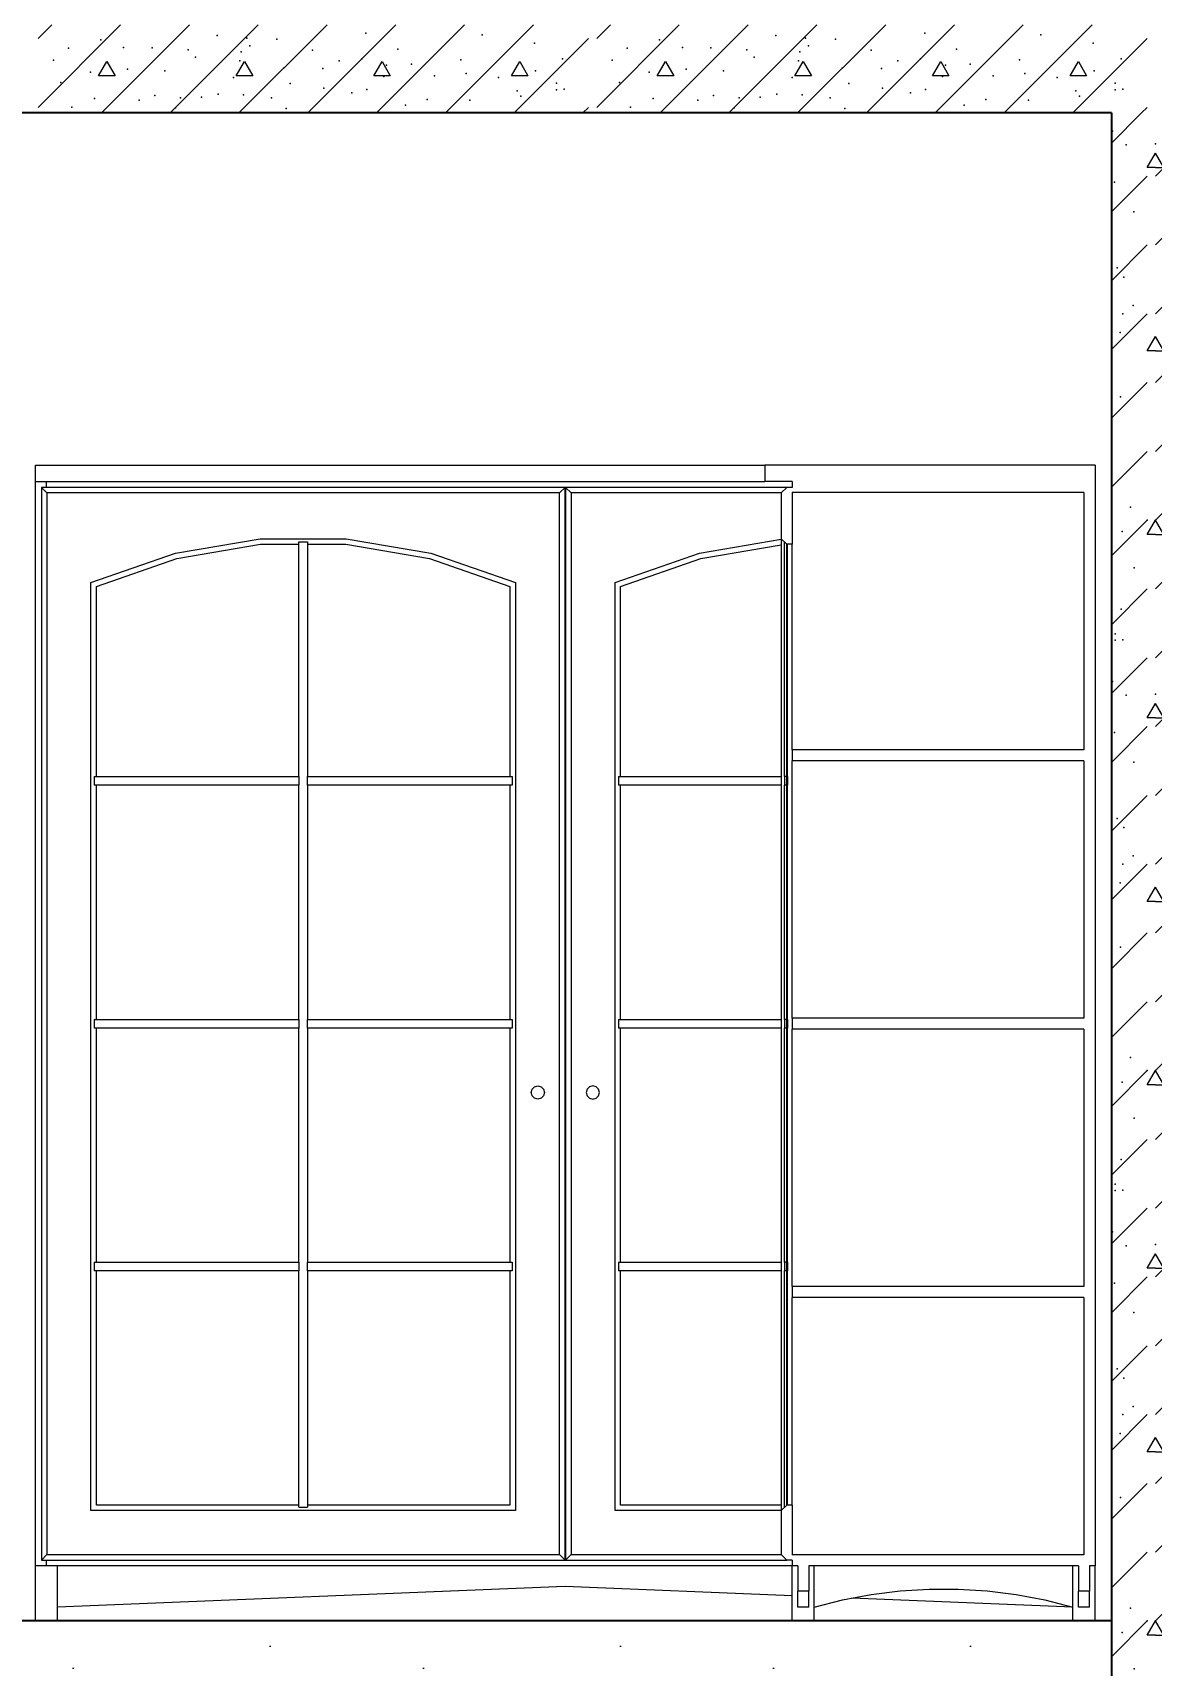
# Model space of a CAD drawing. Header units: millimetres. Extents: x 18162 to 7085488, y 72188 to 247925.
# Drawn here: x 4265553 to 4267586, y 104670 to 107638 of the extents above; entities that cross this region are included whole.
import ezdxf

# ---------------------------------------------------------------- set-up
doc = ezdxf.new("R2010")
doc.units = ezdxf.units.MM
doc.header["$MEASUREMENT"] = 0
doc.linetypes.add('Wipeout_Contour', pattern=[1000, 0, -1000])
doc.layers.add('Interior - Furniture', color=7, linetype='Continuous')
doc.layers.add('Structural - Bearing', color=7, linetype='Continuous')
doc.styles.add('GENERATED_STYLE_3', font='', dxfattribs={"width": 0.8})
doc.styles.get('GENERATED_STYLE_3').set_extended_font_data('ISOCPEUR MON')
doc.dimstyles.new('GENERATED_STYLE__12', dxfattribs={"dimtxt": 330.000007, "dimasz": 171, "dimexe": 0.18, "dimexo": 150, "dimgap": 0, "dimtad": 1, "dimdec": 0, "dimzin": 0, "dimdsep": 46, "dimtxsty": 'GENERATED_STYLE_3', "dimblk": 'ARROWHEAD_2', "dimblk1": 'ARROWHEAD_2', "dimblk2": 'ARROWHEAD_2', "dimcen": 0.09, "dimclrd": 13, "dimclre": 13, "dimclrt": 13, "dimadec": 0, "dimazin": 0, "dimtfac": 1, "dimtdec": 4, "dimtmove": 0, "dimatfit": 3, "dimfxl": 1, "dimtolj": 1, "dimtzin": 0, "dimarcsym": 0})

# ---------------------------------------------------------------- blocks, each defined once
blk = doc.blocks.new('*X1361', base_point=(4294986.6, 104752.7))
at = {"layer": 'Structural - Bearing', "color": 7, "linetype": 'Continuous', "lineweight": 9}
for p, q in [((4265563.1, 107627.7), (4265588, 107652.7)), ((4265563.1, 107502.7), (4265713, 107652.7)), ((4265678, 107492.7), (4265838, 107652.7)), ((4265803, 107492.7), (4265963, 107652.7)), ((4265928, 107492.7), (4266088, 107652.7)), ((4266053, 107492.7), (4266213, 107652.7)), ((4266178, 107492.7), (4266338, 107652.7)), ((4266303, 107492.7), (4266463, 107652.7)), ((4266428, 107492.7), (4266563.1, 107627.7)), ((4266578.2, 107627.7), (4266603.1, 107652.7)), ((4266578.2, 107502.7), (4266728.1, 107652.7)), ((4266693.1, 107492.7), (4266853.1, 107652.7)), ((4266818.1, 107492.7), (4266978.1, 107652.7)), ((4266943.1, 107492.7), (4267103.1, 107652.7)), ((4267068.1, 107492.7), (4267228.1, 107652.7)), ((4267193.1, 107492.7), (4267353.1, 107652.7)), ((4267318.1, 107492.7), (4267478.1, 107652.7)), ((4267443.1, 107492.7), (4267578.2, 107627.7)), ((4265672.9, 107560.1), (4265688.1, 107586.1)), ((4265688.1, 107586.1), (4265703, 107560.1)), ((4265922.9, 107560.1), (4265938.1, 107586.1)), ((4265938.1, 107586.1), (4265953, 107560.1)), ((4266172.9, 107560.1), (4266188.1, 107586.1)), ((4266188.1, 107586.1), (4266203, 107560.1)), ((4266422.9, 107560.1), (4266438.1, 107586.1)), ((4266438.1, 107586.1), (4266453, 107560.1)), ((4266688.1, 107560.1), (4266703.2, 107586.1)), ((4266703.2, 107586.1), (4266718.1, 107560.1)), ((4266938.1, 107560.1), (4266953.2, 107586.1)), ((4266953.2, 107586.1), (4266968.1, 107560.1)), ((4267188.1, 107560.1), (4267203.2, 107586.1)), ((4267203.2, 107586.1), (4267218.1, 107560.1)), ((4267438.1, 107560.1), (4267453.2, 107586.1)), ((4267453.2, 107586.1), (4267468.1, 107560.1)), ((4265703, 107560.1), (4265672.9, 107560.1)), ((4265953, 107560.1), (4265922.9, 107560.1)), ((4266203, 107560.1), (4266172.9, 107560.1)), ((4266453, 107560.1), (4266422.9, 107560.1)), ((4266718.1, 107560.1), (4266688.1, 107560.1)), ((4266968.1, 107560.1), (4266938.1, 107560.1)), ((4267218.1, 107560.1), (4267188.1, 107560.1)), ((4267468.1, 107560.1), (4267438.1, 107560.1)), ((4266553, 107492.7), (4266563.1, 107502.7)), ((4267568.1, 107492.7), (4267578.2, 107502.7))]:
    blk.add_line(p, q, dxfattribs=at)
for p in [(4265676.9, 107625.4), (4265888.6, 107633.5), (4265942.5, 107628.3), (4265996.6, 107626.7), (4266158.8, 107637.6), (4266369.8, 107634.4), (4266692.1, 107625.4), (4266903.7, 107633.5), (4266957.6, 107628.3), (4267011.7, 107626.7), (4267174, 107637.6), (4267384.9, 107634.4), (4265618.1, 107609.9), (4265718.4, 107611.3), (4265770.2, 107610.9), (4265835.8, 107607), (4265931.7, 107603.6), (4265947.6, 107614.7), (4266061.5, 107606.6), (4266216.7, 107608.3), (4266464.8, 107619), (4266633.3, 107609.9), (4266733.6, 107611.3), (4266785.3, 107610.9), (4266851, 107607), (4266946.8, 107603.6), (4266962.7, 107614.7), (4267076.6, 107606.6), (4267231.9, 107608.3), (4267479.9, 107619), (4265591.1, 107588.4), (4265658.1, 107566.5), (4265725.7, 107572.3), (4265793.3, 107569.1), (4265848.8, 107593.6), (4265929.8, 107587.1), (4266008.9, 107573.6), (4266080.4, 107573), (4266110.1, 107587.1), (4266151.3, 107591), (4266196.3, 107579.4), (4266241.5, 107581.3), (4266331.4, 107589), (4266466.8, 107569.1), (4266515.7, 107591), (4266606.2, 107588.4), (4266673.2, 107566.5), (4266740.8, 107572.3), (4266808.4, 107569.1), (4266863.9, 107593.6), (4266944.9, 107587.1), (4267024.1, 107573.6), (4267095.6, 107573), (4267125.2, 107587.1), (4267166.4, 107591), (4267211.5, 107579.4), (4267256.6, 107581.3), (4267346.5, 107589), (4267481.9, 107569.1), (4267530.8, 107591), (4265604.1, 107547.9), (4265917.8, 107557.2), (4266021.2, 107545.9), (4266082.2, 107537.8), (4266160.5, 107535), (4266191.2, 107558.8), (4266283.1, 107560.1), (4266341.1, 107564.4), (4266399.4, 107557), (4266505, 107546.4), (4266518.9, 107535.6), (4266619.2, 107547.9), (4266932.9, 107557.2), (4267036.3, 107545.9), (4267097.3, 107537.8), (4267175.6, 107535), (4267206.3, 107558.8), (4267298.2, 107560.1), (4267356.2, 107564.4), (4267414.5, 107557), (4267520.1, 107546.4), (4267534, 107535.6), (4265665.6, 107518.6), (4265746.5, 107515.9), (4265775.2, 107524), (4265822, 107520.1), (4265859.8, 107521.1), (4265889.9, 107526.6), (4265936.2, 107525.3), (4265987.3, 107519.8), (4266132.9, 107529), (4266230.7, 107506.9), (4266270.1, 107517), (4266347.4, 107515.5), (4266433.3, 107532.4), (4266440.1, 107523.2), (4266505.1, 107534.6), (4266680.7, 107518.6), (4266761.6, 107515.9), (4266790.4, 107524), (4266837.1, 107520.1), (4266874.9, 107521.1), (4266905, 107526.6), (4266951.3, 107525.3), (4267002.4, 107519.8), (4267148, 107529), (4267245.8, 107506.9), (4267285.2, 107517), (4267362.5, 107515.5), (4267448.4, 107532.4), (4267455.2, 107523.2), (4267520.3, 107534.6), (4265624.2, 107503.1), (4265812.7, 107501.6), (4266013.9, 107500.3), (4266639.3, 107503.1), (4266827.8, 107501.6), (4267029, 107500.3)]:
    blk.add_point(p, dxfattribs=at)
blk = doc.blocks.new('*X1507', base_point=(4294986.6, 104752.7))
at = {"layer": 'Structural - Bearing', "color": 7, "linetype": 'Continuous', "lineweight": 9}
for p, q in [((4267513.1, 107437.7), (4267568.1, 107492.7)), ((4267593.3, 107377.7), (4267708.3, 107492.7)), ((4267578.2, 107393.4), (4267593.3, 107419.4)), ((4267608.4, 107393.4), (4267593.3, 107419.4)), ((4267593.3, 107393.4), (4267578.2, 107393.4)), ((4267593.3, 107393.4), (4267608.4, 107393.4)), ((4267513.1, 107312.7), (4267578.2, 107377.7)), ((4267593.3, 107252.7), (4267713.1, 107372.5)), ((4267513.1, 107187.7), (4267578.2, 107252.7)), ((4267593.3, 107127.7), (4267713.1, 107247.5)), ((4267703.2, 107226.8), (4267713.1, 107243.8)), ((4267713.1, 107226.7), (4267703.2, 107226.8)), ((4267513.1, 107062.7), (4267578.2, 107127.7)), ((4267593.3, 107002.7), (4267713.1, 107122.5)), ((4267578.2, 107060.1), (4267593.3, 107086.1)), ((4267593.3, 107060.1), (4267578.2, 107060.1)), ((4267608.4, 107060.1), (4267593.3, 107086.1)), ((4267593.3, 107060.1), (4267608.4, 107060.1)), ((4267513.1, 106937.7), (4267578.2, 107002.7)), ((4267593.3, 106877.7), (4267713.1, 106997.5)), ((4267703.2, 106893.4), (4267713.1, 106910.5)), ((4267713.1, 106893.4), (4267703.2, 106893.4)), ((4267513.1, 106812.7), (4267578.2, 106877.7)), ((4267593.3, 106752.7), (4267713.1, 106872.5)), ((4267513.1, 106687.6), (4267578.2, 106752.7)), ((4267578.2, 106726.7), (4267593.3, 106752.7)), ((4267608.4, 106726.7), (4267593.3, 106752.7)), ((4267593.3, 106627.7), (4267713.1, 106747.5)), ((4267593.3, 106726.7), (4267578.2, 106726.7)), ((4267593.3, 106726.7), (4267608.4, 106726.7)), ((4267513.1, 106562.6), (4267578.2, 106627.7)), ((4267593.3, 106502.7), (4267713.1, 106622.5)), ((4267703.2, 106560.1), (4267713.1, 106577.1)), ((4267713.1, 106560.1), (4267703.2, 106560.1)), ((4267513.1, 106437.6), (4267578.2, 106502.7)), ((4267593.3, 106377.7), (4267713.1, 106497.5)), ((4267578.2, 106393.4), (4267593.3, 106419.4)), ((4267608.4, 106393.4), (4267593.3, 106419.4)), ((4267513.1, 106312.6), (4267578.2, 106377.7)), ((4267593.3, 106393.4), (4267578.2, 106393.4)), ((4267593.3, 106393.4), (4267608.4, 106393.4)), ((4267593.3, 106252.7), (4267713.1, 106372.5)), ((4267513.1, 106187.6), (4267578.2, 106252.7)), ((4267593.3, 106127.7), (4267713.1, 106247.5)), ((4267703.2, 106226.7), (4267713.1, 106243.8)), ((4267713.1, 106226.7), (4267703.2, 106226.7)), ((4267513.1, 106062.6), (4267578.2, 106127.7)), ((4267593.3, 106002.7), (4267713.1, 106122.5)), ((4267578.2, 106060.1), (4267593.3, 106086.1)), ((4267608.4, 106060.1), (4267593.3, 106086.1)), ((4267593.3, 106060.1), (4267578.2, 106060.1)), ((4267593.3, 106060.1), (4267608.4, 106060.1)), ((4267513.1, 105937.6), (4267578.2, 106002.7)), ((4267593.3, 105877.7), (4267713.1, 105997.5)), ((4267703.2, 105893.4), (4267713.1, 105910.4)), ((4267513.1, 105812.6), (4267578.2, 105877.7)), ((4267713.1, 105893.4), (4267703.2, 105893.4)), ((4267593.3, 105752.7), (4267713.1, 105872.5)), ((4267513.1, 105687.6), (4267578.2, 105752.7)), ((4267578.2, 105726.7), (4267593.3, 105752.7)), ((4267593.3, 105726.7), (4267578.2, 105726.7)), ((4267608.4, 105726.7), (4267593.3, 105752.7)), ((4267593.3, 105627.7), (4267713.1, 105747.5)), ((4267593.3, 105726.7), (4267608.4, 105726.7)), ((4267513.1, 105562.6), (4267578.2, 105627.7)), ((4267593.3, 105502.7), (4267713.1, 105622.5)), ((4267703.2, 105560.1), (4267713.1, 105577.1)), ((4267713.1, 105560), (4267703.2, 105560.1)), ((4267513.1, 105437.6), (4267578.2, 105502.7)), ((4267593.3, 105377.7), (4267713.1, 105497.5)), ((4267578.2, 105393.4), (4267593.3, 105419.4)), ((4267608.4, 105393.4), (4267593.3, 105419.4)), ((4267513.1, 105312.6), (4267578.2, 105377.7)), ((4267593.3, 105393.4), (4267578.2, 105393.4)), ((4267593.3, 105393.4), (4267608.4, 105393.4)), ((4267593.3, 105252.7), (4267713.1, 105372.5)), ((4267513.1, 105187.6), (4267578.2, 105252.7)), ((4267593.3, 105127.7), (4267713.1, 105247.5)), ((4267703.2, 105226.7), (4267713.1, 105243.8)), ((4267713.1, 105226.7), (4267703.2, 105226.7)), ((4267513.1, 105062.6), (4267578.2, 105127.7)), ((4267593.3, 105002.7), (4267713.1, 105122.5)), ((4267578.2, 105060.1), (4267593.3, 105086.1)), ((4267608.4, 105060.1), (4267593.3, 105086.1)), ((4267593.3, 105060), (4267578.2, 105060.1)), ((4267593.3, 105060), (4267608.4, 105060.1)), ((4267513.1, 104937.6), (4267578.2, 105002.7)), ((4267593.3, 104877.7), (4267713.1, 104997.5)), ((4267703.2, 104893.4), (4267713.1, 104910.4)), ((4267713.1, 104893.4), (4267703.2, 104893.4)), ((4267513.1, 104812.6), (4267578.2, 104877.7)), ((4267593.3, 104752.7), (4267713.1, 104872.5)), ((4267513.1, 104687.6), (4267578.2, 104752.7)), ((4267578.2, 104726.7), (4267593.3, 104752.7)), ((4267608.4, 104726.7), (4267593.3, 104752.7)), ((4267618.3, 104652.7), (4267713.1, 104747.5)), ((4267593.3, 104726.7), (4267578.2, 104726.7)), ((4267593.3, 104726.7), (4267608.4, 104726.7))]:
    blk.add_line(p, q, dxfattribs=at)
for p in [(4267515.3, 107459.4), (4267631.8, 107473.7), (4267540.3, 107434.6), (4267593.3, 107436.5), (4267674.1, 107436.5), (4267652.3, 107412), (4267678, 107395.2), (4267518.8, 107366.6), (4267641.4, 107364.8), (4267643.6, 107376.4), (4267684.4, 107382.4), (4267617.5, 107351.5), (4267554.1, 107313), (4267635.9, 107292.9), (4267688.3, 107296.1), (4267683.8, 107265.1), (4267523.5, 107211), (4267649.8, 107230.2), (4267671.1, 107215.9), (4267706.3, 107216.2), (4267535.6, 107194), (4267626.6, 107186.3), (4267534, 107127.6), (4267552.7, 107142.5), (4267628.6, 107146.9), (4267691.5, 107129.1), (4267529.1, 107093.6), (4267631.8, 107044.3), (4267685.3, 107056.5), (4267529.9, 106977), (4267654.1, 106986.3), (4267666.8, 106962.3), (4267660.6, 106906.5), (4267614.5, 106870.8), (4267709.8, 106857.9), (4267619.6, 106823.1), (4267548, 106776.3), (4267578.2, 106752.7), (4267578.2, 106752.7), (4267578.2, 106752.7), (4267593.3, 106752.7), (4267593.3, 106752.7), (4267593.3, 106752.7), (4267532.5, 106731.8), (4267632.9, 106721), (4267685.5, 106719.9), (4267618.9, 106675.6), (4267664.7, 106680.8), (4267554.6, 106665.9), (4267678, 106639.9), (4267707.2, 106625.4), (4267530.8, 106591), (4267621.3, 106588.4), (4267648.4, 106609.9), (4267688.3, 106566.5), (4267520.1, 106546.4), (4267520.3, 106534.6), (4267534, 106535.5), (4267634.3, 106547.9), (4267654.4, 106503.1), (4267695.8, 106518.6), (4267631.8, 106473.7), (4267515.3, 106459.4), (4267540.3, 106434.6), (4267593.3, 106436.4), (4267652.3, 106412), (4267674.1, 106436.4), (4267678, 106395.2), (4267684.4, 106382.4), (4267518.8, 106366.6), (4267617.5, 106351.4), (4267641.4, 106364.8), (4267643.6, 106376.4), (4267554.1, 106313), (4267635.9, 106292.9), (4267688.3, 106296.1), (4267683.8, 106265.1), (4267649.8, 106230.2), (4267523.5, 106210.9), (4267671.1, 106215.9), (4267706.3, 106216.2), (4267535.6, 106194), (4267626.6, 106186.3), (4267552.7, 106142.5), (4267628.6, 106146.9), (4267534, 106127.6), (4267691.5, 106129.1), (4267529.1, 106093.5), (4267685.3, 106056.5), (4267631.8, 106044.3), (4267529.9, 105977), (4267654.1, 105986.3), (4267666.8, 105962.2), (4267660.6, 105906.5), (4267614.5, 105870.8), (4267709.8, 105857.9), (4267619.6, 105823.1), (4267548, 105776.3), (4267532.5, 105731.8), (4267578.2, 105752.7), (4267578.2, 105752.7), (4267578.2, 105752.7), (4267593.3, 105752.7), (4267593.3, 105752.7), (4267593.3, 105752.7), (4267632.9, 105721), (4267685.5, 105719.9), (4267554.6, 105665.9), (4267618.9, 105675.6), (4267664.7, 105680.7), (4267678, 105639.9), (4267648.4, 105609.8), (4267707.2, 105625.4), (4267530.8, 105591), (4267621.3, 105588.4), (4267520.1, 105546.3), (4267634.3, 105547.9), (4267688.3, 105566.5), (4267520.3, 105534.6), (4267534, 105535.5), (4267695.8, 105518.5), (4267654.4, 105503.1), (4267515.3, 105459.4), (4267631.8, 105473.7), (4267540.3, 105434.5), (4267593.3, 105436.4), (4267674.1, 105436.4), (4267652.3, 105412), (4267643.6, 105376.4), (4267678, 105395.2), (4267684.4, 105382.3), (4267518.8, 105366.5), (4267617.5, 105351.4), (4267641.4, 105364.7), (4267554.1, 105313), (4267635.9, 105292.9), (4267688.3, 105296.1), (4267683.8, 105265.1), (4267649.8, 105230.2), (4267523.5, 105210.9), (4267535.6, 105194), (4267671.1, 105215.9), (4267706.3, 105216.2), (4267626.6, 105186.3), (4267552.7, 105142.5), (4267628.6, 105146.8), (4267534, 105127.6), (4267691.5, 105129.1), (4267529.1, 105093.5), (4267631.8, 105044.3), (4267685.3, 105056.5), (4267654.1, 104986.3), (4267529.9, 104977), (4267666.8, 104962.2), (4267660.6, 104906.5), (4267614.5, 104870.7), (4267709.8, 104857.9), (4267619.6, 104823.1), (4267548, 104776.2), (4267578.2, 104752.7), (4267578.2, 104752.7), (4267578.2, 104752.7), (4267593.3, 104752.7), (4267593.3, 104752.7), (4267593.3, 104752.7), (4267532.5, 104731.8), (4267632.9, 104721), (4267685.5, 104719.9), (4267554.6, 104665.9), (4267618.9, 104675.5), (4267664.7, 104680.7)]:
    blk.add_point(p, dxfattribs=at)
blk = doc.blocks.new('*D1648', base_point=(4294986.6, 104752.7))
at = {"color": 13, "linetype": 'Continuous', "lineweight": 13}
for p, q in [((4268480.5, 104752.7), (4268480.5, 107492.7)), ((4268649.2, 104752.7), (4268311.7, 104752.7)), ((4268480.5, 104492.7), (4268480.5, 104752.7)), ((4268649.2, 104492.7), (4268311.7, 104492.7)), ((4268480.5, 100452.7), (4268480.5, 104492.7))]:
    blk.add_line(p, q, dxfattribs=at)
at = {"color": 12, "linetype": 'Continuous', "lineweight": 35}
for p, q in [((4268368, 104817.7), (4268593, 104687.8)), ((4268368, 104557.7), (4268593, 104427.8))]:
    blk.add_line(p, q, dxfattribs=at)
blk = doc.blocks.new('ARROWHEAD_2')
at = {"color": 0, "linetype": 'Continuous', "lineweight": 0}
for p, q in [((-0.378, -0.655), (0.378, 0.655)), ((0, 0), (-1, 0))]:
    blk.add_line(p, q, dxfattribs=at)
blk = doc.blocks.new('*D1649', base_point=(4294986.6, 104752.7))
at = {"color": 12, "linetype": 'Continuous', "lineweight": 35}
for p, q in [((4268368, 107557.7), (4268593, 107427.8)), ((4268368, 104817.7), (4268593, 104687.8))]:
    blk.add_line(p, q, dxfattribs=at)
at = {"color": 13, "linetype": 'Continuous', "lineweight": 13}
blk.add_line((4268480.5, 104752.7), (4268480.5, 107492.7), dxfattribs=at)
at = {"color": 13, "lineweight": 13, "char_height": 330, "attachment_point": 7, "rotation": 90, "style": 'GENERATED_STYLE_3'}
for s, insert in [('\\A1;{\\pql;\\fISOCPEUR MON|b0|i0|c0|p0;\\W0.800000;260}', (4268510.3, 106874.4)), ('\\A1;{\\pql;\\fISOCPEUR MON|b0|i0|c0|p0;\\W0.800000;2,740}', (4268576.1, 105417.9))]:
    blk.add_mtext(s, dxfattribs=dict(at, insert=insert))
blk = doc.blocks.new('*D1650', base_point=(4294986.6, 104752.7))
at = {"color": 13, "linetype": 'Continuous', "lineweight": 13}
for p, q in [((4268480.5, 107752.7), (4268480.5, 110492.7)), ((4268649.2, 107752.7), (4268311.7, 107752.7)), ((4268480.5, 107492.7), (4268480.5, 107752.7)), ((4268649.2, 107492.7), (4268311.7, 107492.7)), ((4268480.5, 104752.7), (4268480.5, 107492.7))]:
    blk.add_line(p, q, dxfattribs=at)
at = {"color": 12, "linetype": 'Continuous', "lineweight": 35}
for p, q in [((4268368, 107817.7), (4268593, 107687.8)), ((4268368, 107557.7), (4268593, 107427.8))]:
    blk.add_line(p, q, dxfattribs=at)
blk = doc.blocks.new('*D1686', base_point=(4294986.6, 104752.7))
at = {"color": 12, "linetype": 'Continuous', "lineweight": 35}
for p, q in [((4271333.2, 104557.7), (4271558.2, 104427.8)), ((4271333.2, 103517.7), (4271558.2, 103387.8))]:
    blk.add_line(p, q, dxfattribs=at)
at = {"color": 13, "linetype": 'Continuous', "lineweight": 13}
for p, q in [((4271445.7, 103452.7), (4271445.7, 104492.7)), ((4271614.4, 103452.7), (4270478.7, 103452.7)), ((4271445.7, 100452.7), (4271445.7, 103452.7))]:
    blk.add_line(p, q, dxfattribs=at)
at = {"color": 13, "lineweight": 13, "insert": (4271541.3, 103570.9), "char_height": 330, "attachment_point": 7, "rotation": 90, "style": 'GENERATED_STYLE_3'}
blk.add_mtext('\\A1;{\\pql;\\fISOCPEUR MON|b0|i0|c0|p0;\\W0.800000;1,040}', dxfattribs=at)
blk = doc.blocks.new('*D1687', base_point=(4294986.6, 104752.7))
at = {"color": 13, "linetype": 'Continuous', "lineweight": 13}
for p, q in [((4271445.7, 104752.7), (4271445.7, 107052.7)), ((4271614.4, 104752.7), (4271276.9, 104752.7)), ((4271445.7, 104492.7), (4271445.7, 104752.7)), ((4271614.4, 104492.7), (4271276.9, 104492.7)), ((4271445.7, 103452.7), (4271445.7, 104492.7))]:
    blk.add_line(p, q, dxfattribs=at)
at = {"color": 12, "linetype": 'Continuous', "lineweight": 35}
for p, q in [((4271333.2, 104817.7), (4271558.2, 104687.8)), ((4271333.2, 104557.7), (4271558.2, 104427.8))]:
    blk.add_line(p, q, dxfattribs=at)
blk = doc.blocks.new('*D1688', base_point=(4294986.6, 104752.7))
at = {"color": 13, "linetype": 'Continuous', "lineweight": 13}
for p, q in [((4271445.7, 107052.7), (4271445.7, 107492.7)), ((4271614.4, 107052.7), (4270763.1, 107052.7)), ((4271445.7, 104752.7), (4271445.7, 107052.7))]:
    blk.add_line(p, q, dxfattribs=at)
at = {"color": 12, "linetype": 'Continuous', "lineweight": 35}
for p, q in [((4271333.2, 107117.7), (4271558.2, 106987.8)), ((4271333.2, 104817.7), (4271558.2, 104687.8))]:
    blk.add_line(p, q, dxfattribs=at)
at = {"color": 13, "lineweight": 13, "char_height": 330, "attachment_point": 7, "rotation": 90, "style": 'GENERATED_STYLE_3'}
for s, insert in [('\\A1;{\\pql;\\fISOCPEUR MON|b0|i0|c0|p0;\\W0.800000;440}', (4271096, 106969.7)), ('\\A1;{\\pql;\\fISOCPEUR MON|b0|i0|c0|p0;\\W0.800000;2,300}', (4271541.3, 105764.4)), ('\\A1;{\\pql;\\fISOCPEUR MON|b0|i0|c0|p0;\\W0.800000;260}', (4271475.5, 104817.7))]:
    blk.add_mtext(s, dxfattribs=dict(at, insert=insert))
blk = doc.blocks.new('*D1689', base_point=(4294986.6, 104752.7))
at = {"color": 12, "linetype": 'Continuous', "lineweight": 35}
for p, q in [((4271333.2, 107557.7), (4271558.2, 107427.8)), ((4271333.2, 107117.7), (4271558.2, 106987.8))]:
    blk.add_line(p, q, dxfattribs=at)
at = {"color": 13, "linetype": 'Continuous', "lineweight": 13}
blk.add_line((4271445.7, 107052.7), (4271445.7, 107492.7), dxfattribs=at)
blk = doc.blocks.new('*D1690', base_point=(4294986.6, 104752.7))
at = {"color": 13, "linetype": 'Continuous', "lineweight": 13}
for p, q in [((4271445.7, 107752.7), (4271445.7, 110052.7)), ((4271614.4, 107752.7), (4271276.9, 107752.7)), ((4271445.7, 107492.7), (4271445.7, 107752.7)), ((4271614.4, 107492.7), (4271276.9, 107492.7)), ((4271445.7, 107052.7), (4271445.7, 107492.7))]:
    blk.add_line(p, q, dxfattribs=at)
at = {"color": 12, "linetype": 'Continuous', "lineweight": 35}
for p, q in [((4271333.2, 107817.7), (4271558.2, 107687.8)), ((4271333.2, 107557.7), (4271558.2, 107427.8))]:
    blk.add_line(p, q, dxfattribs=at)

msp = doc.modelspace()

# ---------------------------------------------------------------- hatches: boundary and pattern name
at = {"layer": 'Structural - Bearing', "linetype": 'Continuous', "lineweight": 9}
h = msp.add_hatch(dxfattribs=at)
h.set_pattern_fill('Lightweight_Concrete_0003', style=0, pattern_type=2)
h.set_pattern_definition([(0, (4294986.6, 104752.7), (0, 1169.134), [73.125, -601.875]), (0, (4295324.1, 105337.3), (0, 1169.134), [73.125, -601.875]), (60, (4294986.6, 104752.7), (-1012.5, 584.567), [73.125, -601.875]), (60, (4295661.6, 104752.7), (-1012.5, 584.567), [73.125, -601.875]), (120, (4295059.7, 104752.7), (1012.5, 584.567), [73.125, -601.875]), (120, (4295734.7, 104752.7), (1012.5, 584.567), [73.125, -601.875]), (0, (4294986.58, 104865.2), (0, 225), [0, -225, 0, -337.5]), (45, (4295099.08, 104865.2), (-159.099, 159.099), [0, -168.75, 0, -281.25])])
h.paths.add_polyline_path([(4265263.1, 104752.7), (4265263.1, 104652.7), (4267513.1, 104652.7), (4267513.1, 104752.7)])

# ---------------------------------------------------------------- linework, layer by layer
at = {"layer": 'Interior - Furniture', "color": 7, "linetype": 'Continuous', "lineweight": 13}
for p, q in [((4265558.4, 106822.7), (4265558.4, 106852.7)), ((4265558.4, 104852.7), (4265558.4, 106822.7)), ((4265578.4, 106812.2), (4265578.4, 106822.7)), ((4266520.4, 106812.2), (4265568.9, 106812.2)), ((4265568.9, 106812.2), (4265568.9, 104863.2)), ((4265578.9, 106802.2), (4265568.9, 106812.2)), ((4266510.4, 106802.2), (4265578.9, 106802.2)), ((4265578.9, 106802.2), (4265578.9, 104873.2)), ((4266520.4, 106812.2), (4266510.4, 106802.2)), ((4266510.4, 104873.2), (4266510.4, 106802.2)), ((4266520.4, 104863.2), (4266520.4, 106812.2)), ((4266521.4, 106802.7), (4266520.4, 106802.7)), ((4266521.4, 106812.2), (4266521.4, 104863.2)), ((4266531.4, 106802.2), (4266521.4, 106812.2)), ((4266531.4, 106802.2), (4266531.4, 104873.2)), ((4265812.4, 106692.9), (4265966.5, 106719)), ((4265814.9, 106683.1), (4265967.3, 106709)), ((4265966.5, 106719), (4266122.8, 106719)), ((4265967.3, 106709), (4266036.6, 106709)), ((4266036.6, 106287), (4266036.6, 106713)), ((4266036.6, 106713), (4266052.6, 106713)), ((4266052.6, 106713), (4266052.6, 106287)), ((4266052.6, 106709), (4266122, 106709)), ((4266122, 106709), (4266274.4, 106683.1)), ((4266122.8, 106719), (4266276.9, 106692.9)), ((4265658.9, 106639.3), (4265812.4, 106692.9)), ((4265668.9, 106632.2), (4265814.9, 106683.1)), ((4266274.4, 106683.1), (4266420.4, 106632.2)), ((4266276.9, 106692.9), (4266430.4, 106639.3)), ((4266611.4, 106639.3), (4266764.9, 106692.9)), ((4266621.4, 106632.2), (4266767.4, 106683.1)), ((4266913.4, 106674.9), (4266913.4, 106637.3)), ((4266933.4, 106666.3), (4266933.4, 106691.5)), ((4266933.4, 106632.2), (4266933.4, 106666.3)), ((4265658.9, 104953.2), (4265658.9, 106639.3)), ((4265668.9, 106287), (4265668.9, 106632.2)), ((4266420.4, 106632.2), (4266420.4, 106287)), ((4266430.4, 106639.3), (4266430.4, 104953.2)), ((4266611.4, 104953.2), (4266611.4, 106639.3)), ((4266621.4, 106287), (4266621.4, 106632.2)), ((4266521.4, 106335.2), (4266520.4, 106335.2)), ((4266521.4, 106315.2), (4266520.4, 106315.2)), ((4265664.9, 106287), (4266036.6, 106287)), ((4265664.9, 106287), (4265664.9, 106271)), ((4266036.6, 106271), (4265664.9, 106271)), ((4265668.9, 105845.7), (4265668.9, 106271)), ((4266036.6, 106287), (4266036.6, 106271)), ((4266036.6, 105845.7), (4266036.6, 106271)), ((4266052.6, 106287), (4266424.4, 106287)), ((4266052.6, 106271), (4266052.6, 106287)), ((4266052.6, 106271), (4266052.6, 105845.7)), ((4266424.4, 106271), (4266052.6, 106271)), ((4266420.4, 106271), (4266420.4, 105845.7)), ((4266424.4, 106287), (4266424.4, 106271)), ((4266617.4, 106287), (4266617.4, 106271)), ((4266621.4, 105845.7), (4266621.4, 106271)), ((4265664.9, 105845.7), (4266036.6, 105845.7)), ((4265664.9, 105845.7), (4265664.9, 105829.7)), ((4266036.6, 105845.7), (4266036.6, 105829.7)), ((4266052.6, 105845.7), (4266424.4, 105845.7)), ((4266052.6, 105829.7), (4266052.6, 105845.7)), ((4266424.4, 105845.7), (4266424.4, 105829.7)), ((4266521.4, 105847.7), (4266520.4, 105847.7)), ((4266617.4, 105845.7), (4266617.4, 105829.7)), ((4266036.6, 105829.7), (4265664.9, 105829.7)), ((4265668.9, 105404.5), (4265668.9, 105829.7)), ((4266036.6, 105404.5), (4266036.6, 105829.7)), ((4266052.6, 105829.7), (4266052.6, 105404.5)), ((4266424.4, 105829.7), (4266052.6, 105829.7)), ((4266420.4, 105829.7), (4266420.4, 105404.5)), ((4266521.4, 105827.7), (4266520.4, 105827.7)), ((4266621.4, 105404.5), (4266621.4, 105829.7)), ((4266464.9, 105723.1), (4266470.9, 105724.7)), ((4266470.9, 105724.7), (4266476.9, 105723.1)), ((4266570.9, 105724.7), (4266564.9, 105723.1)), ((4266576.9, 105723.1), (4266570.9, 105724.7)), ((4266458.9, 105712.7), (4266460.5, 105718.7)), ((4266460.5, 105706.7), (4266458.9, 105712.7)), ((4266460.5, 105718.7), (4266464.9, 105723.1)), ((4266464.9, 105702.3), (4266460.5, 105706.7)), ((4266470.9, 105700.7), (4266464.9, 105702.3)), ((4266476.9, 105702.3), (4266470.9, 105700.7)), ((4266476.9, 105723.1), (4266481.3, 105718.7)), ((4266481.3, 105706.7), (4266476.9, 105702.3)), ((4266481.3, 105718.7), (4266482.9, 105712.7)), ((4266482.9, 105712.7), (4266481.3, 105706.7)), ((4266560.5, 105718.7), (4266558.9, 105712.7)), ((4266558.9, 105712.7), (4266560.5, 105706.7)), ((4266564.9, 105723.1), (4266560.5, 105718.7)), ((4266560.5, 105706.7), (4266564.9, 105702.3)), ((4266564.9, 105702.3), (4266570.9, 105700.7)), ((4266570.9, 105700.7), (4266576.9, 105702.3)), ((4266581.3, 105718.7), (4266576.9, 105723.1)), ((4266576.9, 105702.3), (4266581.3, 105706.7)), ((4266582.9, 105712.7), (4266581.3, 105718.7)), ((4266581.3, 105706.7), (4266582.9, 105712.7)), ((4265664.9, 105404.5), (4266036.6, 105404.5)), ((4265664.9, 105404.5), (4265664.9, 105388.5)), ((4266036.6, 105404.5), (4266036.6, 105388.5)), ((4266052.6, 105404.5), (4266424.4, 105404.5)), ((4266052.6, 105388.5), (4266052.6, 105404.5)), ((4266424.4, 105404.5), (4266424.4, 105388.5)), ((4266617.4, 105404.5), (4266617.4, 105388.5)), ((4266036.6, 105388.5), (4265664.9, 105388.5)), ((4265668.9, 104963.2), (4265668.9, 105388.5)), ((4266036.6, 104959.2), (4266036.6, 105388.5)), ((4266052.6, 105388.5), (4266052.6, 104959.2)), ((4266424.4, 105388.5), (4266052.6, 105388.5)), ((4266420.4, 105388.5), (4266420.4, 104963.2)), ((4266621.4, 104963.2), (4266621.4, 105388.5)), ((4266521.4, 105360.2), (4266520.4, 105360.2)), ((4266521.4, 105340.2), (4266520.4, 105340.2)), ((4266430.4, 104953.2), (4265658.9, 104953.2)), ((4266036.6, 104963.2), (4265668.9, 104963.2)), ((4266036.6, 104959.2), (4266052.6, 104959.2)), ((4266420.4, 104963.2), (4266052.6, 104963.2)), ((4265568.9, 104863.2), (4265578.9, 104873.2)), ((4265578.9, 104873.2), (4266510.4, 104873.2)), ((4266510.4, 104873.2), (4266520.4, 104863.2)), ((4266521.4, 104872.7), (4266520.4, 104872.7)), ((4266521.4, 104863.2), (4266531.4, 104873.2)), ((4265598.4, 104852.7), (4265558.4, 104852.7)), ((4265558.4, 104752.7), (4265558.4, 104852.7)), ((4265568.9, 104863.2), (4266520.4, 104863.2)), ((4265578.4, 104852.7), (4265578.4, 104863.2)), ((4265598.4, 104752.7), (4265598.4, 104852.7)), ((4266520.9, 104815.2), (4265598.4, 104777.7)), ((4267076.6, 104800.6), (4267129.1, 104807.2)), ((4267129.1, 104807.2), (4267181.9, 104810.5)), ((4267181.9, 104810.5), (4267234.8, 104810.5)), ((4267234.8, 104810.5), (4267287.7, 104807.2)), ((4267287.7, 104807.2), (4267340.1, 104800.6)), ((4266963.4, 104777.7), (4266943.4, 104777.7)), ((4266973.4, 104777.7), (4267024.7, 104790.8)), ((4267024.7, 104790.8), (4267076.6, 104800.6)), ((4267340.1, 104800.6), (4267392.1, 104790.8)), ((4267392.1, 104790.8), (4267443.4, 104777.7)), ((4267473.4, 104777.7), (4267453.4, 104777.7))]:
    msp.add_line(p, q, dxfattribs=at)
at = {"layer": 'Structural - Bearing', "color": 7, "linetype": 'Continuous', "lineweight": 25}
for p, q in [((4267513.1, 107492.7), (4265263.1, 107492.7)), ((4267513.1, 107492.7), (4267513.1, 104752.7)), ((4267513.1, 104752.7), (4265263.1, 104752.7)), ((4267513.1, 104752.7), (4267513.1, 104652.7))]:
    msp.add_line(p, q, dxfattribs=at)

# ---------------------------------------------------------------- block references
at = {"layer": 'Structural - Bearing', "lineweight": 0}
for name in ['*X1361', '*X1507']:
    msp.add_blockref(name, (4294986.6, 104752.7), dxfattribs=at)

# ---------------------------------------------------------------- dimensions: what is measured, and where the dimension line sits
at = {"color": 13, "linetype": 'Continuous', "lineweight": 13}
for base, p1, p2, picture, middle in [((4271445.7, 107752.7), (4259113.1, 107492.7), (4259113.1, 107752.7), '*D1690', (4271214.7, 108194.4)), ((4271445.7, 107492.7), (4270613.1, 107052.7), (4259113.1, 107492.7), '*D1689', (4270835.2, 107346.4)), ((4271445.7, 104492.7), (4270328.7, 103452.7), (4259113.1, 104492.7), '*D1686', (4271214.7, 104123.7))]:
    dim = msp.add_linear_dim(base=base, p1=p1, p2=p2, angle=90, dimstyle='GENERATED_STYLE__12', dxfattribs=at)
    dim.commit()
    dim.dimension.update_dxf_attribs({"geometry": picture, "text_midpoint": middle, "dimtype": 160, "text_rotation": 90})

# ---------------------------------------------------------------- wipeouts: each hides what was drawn before it
at = {"color": 254, "linetype": 'Wipeout_Contour', "lineweight": 0, "ltscale": 17075142.97544692}
msp.add_wipeout([(4267463.4, 104872.7), (4267483.4, 104872.7), (4267483.4, 106802.7), (4267463.4, 106802.7)], dxfattribs=at).dxf.layer = 'Interior - Furniture'
at = {"color": 254, "linetype": 'Wipeout_Contour', "lineweight": 0, "ltscale": 17072981.07485941}
msp.add_wipeout([(4266919.4, 106287), (4266919.4, 106271), (4266924.4, 106271), (4266924.4, 106287)], dxfattribs=at).dxf.layer = 'Interior - Furniture'
at = {"color": 254, "linetype": 'Wipeout_Contour', "lineweight": 0, "ltscale": 17072893.54285627}
msp.add_wipeout([(4266919.4, 105404.5), (4266919.4, 105388.5), (4266924.4, 105388.5), (4266924.4, 105404.5)], dxfattribs=at).dxf.layer = 'Interior - Furniture'

# ---------------------------------------------------------------- next in the draw order: linework, layer by layer
at = {"layer": 'Interior - Furniture', "color": 7, "linetype": 'Continuous', "lineweight": 13}
for p, q in [((4266617.4, 106287), (4266913.4, 106287)), ((4266913.4, 106271), (4266617.4, 106271)), ((4266919.4, 106287), (4266919.4, 106271)), ((4266924.4, 106287), (4266919.4, 106287)), ((4266924.4, 106271), (4266919.4, 106271)), ((4266924.4, 106287), (4266924.4, 106271)), ((4266617.4, 105404.5), (4266913.4, 105404.5)), ((4266919.4, 105404.5), (4266919.4, 105388.5)), ((4266924.4, 105404.5), (4266919.4, 105404.5)), ((4266924.4, 105404.5), (4266924.4, 105388.5)), ((4266913.4, 105388.5), (4266617.4, 105388.5)), ((4266924.4, 105388.5), (4266919.4, 105388.5))]:
    msp.add_line(p, q, dxfattribs=at)

# ---------------------------------------------------------------- next in the draw order: wipeouts: each hides what was drawn before it
at = {"color": 254, "linetype": 'Wipeout_Contour', "lineweight": 0, "ltscale": 17074180.01075792}
msp.add_wipeout([(4266933.4, 106802.7), (4267483.4, 106802.7), (4267483.4, 106822.7), (4266933.4, 106822.7)], dxfattribs=at).dxf.layer = 'Interior - Furniture'
at = {"color": 254, "linetype": 'Wipeout_Contour', "lineweight": 0, "ltscale": 17074091.33918747}
msp.add_wipeout([(4266933.4, 106315.2), (4267463.4, 106315.2), (4267463.4, 106335.2), (4266933.4, 106335.2)], dxfattribs=at).dxf.layer = 'Interior - Furniture'
at = {"color": 254, "linetype": 'Wipeout_Contour', "lineweight": 0, "ltscale": 17074042.87766095}
msp.add_wipeout([(4266933.4, 105827.7), (4267463.4, 105827.7), (4267463.4, 105847.7), (4266933.4, 105847.7)], dxfattribs=at).dxf.layer = 'Interior - Furniture'
at = {"color": 254, "linetype": 'Wipeout_Contour', "lineweight": 0, "ltscale": 17073994.63870398}
msp.add_wipeout([(4266933.4, 105340.2), (4267463.4, 105340.2), (4267463.4, 105360.2), (4266933.4, 105360.2)], dxfattribs=at).dxf.layer = 'Interior - Furniture'
at = {"color": 254, "linetype": 'Wipeout_Contour', "lineweight": 0, "ltscale": 17073986.61024761}
msp.add_wipeout([(4266933.4, 104852.7), (4267483.4, 104852.7), (4267483.4, 104872.7), (4266933.4, 104872.7)], dxfattribs=at).dxf.layer = 'Interior - Furniture'

# ---------------------------------------------------------------- next in the draw order: linework, layer by layer
at = {"layer": 'Interior - Furniture', "color": 7, "linetype": 'Continuous', "lineweight": 13}
for p, q in [((4267463.4, 106802.7), (4267463.4, 106335.2)), ((4266933.4, 106335.2), (4266933.4, 106632.2)), ((4266933.4, 106335.2), (4266933.4, 106315.2)), ((4267463.4, 106335.2), (4266933.4, 106335.2)), ((4267463.4, 106315.2), (4266933.4, 106315.2)), ((4267463.4, 106315.2), (4267463.4, 105847.7)), ((4267463.4, 105827.7), (4267463.4, 105360.2)), ((4266933.4, 105360.2), (4266933.4, 105340.2)), ((4267463.4, 105360.2), (4266933.4, 105360.2)), ((4267463.4, 105340.2), (4266933.4, 105340.2)), ((4267463.4, 105340.2), (4267463.4, 104872.7))]:
    msp.add_line(p, q, dxfattribs=at)

# ---------------------------------------------------------------- next in the draw order: wipeouts: each hides what was drawn before it
at = {"color": 254, "linetype": 'Wipeout_Contour', "lineweight": 0, "ltscale": 17074082.54476196}
msp.add_wipeout([(4266883.4, 106822.7), (4267483.4, 106822.7), (4267483.4, 106852.7), (4266883.4, 106852.7)], dxfattribs=at).dxf.layer = 'Interior - Furniture'
at = {"color": 254, "linetype": 'Wipeout_Contour', "lineweight": 0, "ltscale": 17072937.2176811}
msp.add_wipeout([(4266919.4, 105845.7), (4266919.4, 105829.7), (4266924.4, 105829.7), (4266924.4, 105845.7)], dxfattribs=at).dxf.layer = 'Interior - Furniture'
at = {"color": 254, "linetype": 'Wipeout_Contour', "lineweight": 0, "ltscale": 17072963.66774649}
msp.add_wipeout([(4266963.4, 104806.5), (4266963.4, 104852.7), (4266943.4, 104852.7), (4266943.4, 104806.5)], dxfattribs=at).dxf.layer = 'Interior - Furniture'
at = {"color": 254, "linetype": 'Wipeout_Contour', "lineweight": 0, "ltscale": 17075003.05245059}
msp.add_wipeout([(4267473.4, 104806.5), (4267473.4, 104852.7), (4267453.4, 104852.7), (4267453.4, 104806.5)], dxfattribs=at).dxf.layer = 'Interior - Furniture'

# ---------------------------------------------------------------- next in the draw order: linework, layer by layer
at = {"layer": 'Interior - Furniture', "color": 7, "linetype": 'Continuous', "lineweight": 13}
for p, q in [((4265558.4, 106852.7), (4266883.4, 106852.7)), ((4266883.4, 106852.7), (4266883.4, 106822.7)), ((4267483.4, 106852.7), (4266883.4, 106852.7)), ((4265558.4, 106822.7), (4266883.4, 106822.7)), ((4266933.4, 105847.7), (4266933.4, 106315.2)), ((4266919.4, 105845.7), (4266919.4, 106271)), ((4266924.4, 105845.7), (4266924.4, 106271)), ((4266617.4, 105845.7), (4266913.4, 105845.7)), ((4266919.4, 105845.7), (4266919.4, 105829.7)), ((4266924.4, 105845.7), (4266919.4, 105845.7)), ((4266924.4, 105845.7), (4266924.4, 105829.7)), ((4266933.4, 105847.7), (4266933.4, 105827.7)), ((4267463.4, 105847.7), (4266933.4, 105847.7)), ((4266913.4, 105829.7), (4266617.4, 105829.7)), ((4266919.4, 105404.5), (4266919.4, 105829.7)), ((4266924.4, 105829.7), (4266919.4, 105829.7)), ((4266924.4, 105404.5), (4266924.4, 105829.7)), ((4266933.4, 105360.2), (4266933.4, 105827.7)), ((4267463.4, 105827.7), (4266933.4, 105827.7)), ((4266963.4, 104852.7), (4266963.4, 104806.5)), ((4267453.4, 104852.7), (4266963.4, 104852.7)), ((4266973.4, 104752.7), (4266973.4, 104852.7)), ((4267443.4, 104752.7), (4267443.4, 104852.7)), ((4267453.4, 104852.7), (4267453.4, 104806.5)), ((4267473.4, 104852.7), (4267473.4, 104806.5)), ((4267483.4, 104852.7), (4267473.4, 104852.7)), ((4267483.4, 104752.7), (4267483.4, 104852.7)), ((4266933.4, 104798.4), (4266520.9, 104815.2)), ((4266943.4, 104805.8), (4266943.4, 104806.5)), ((4266963.4, 104806.5), (4266943.4, 104806.5)), ((4266943.4, 104777.7), (4266943.4, 104805.8)), ((4266963.4, 104805.8), (4266963.4, 104806.5)), ((4266963.4, 104777.7), (4266963.4, 104805.8)), ((4267453.4, 104805.8), (4267453.4, 104806.5)), ((4267473.4, 104806.5), (4267453.4, 104806.5)), ((4267453.4, 104777.7), (4267453.4, 104805.8)), ((4267473.4, 104805.8), (4267473.4, 104806.5)), ((4267473.4, 104777.7), (4267473.4, 104805.8)), ((4267443.4, 104777.7), (4267041.8, 104794))]:
    msp.add_line(p, q, dxfattribs=at)
at = {"layer": 'Interior - Furniture', "color": 7, "linetype": 'Continuous', "lineweight": 13, "flags": 128}
msp.add_lwpolyline([(4267483.4, 106852.7), (4267483.4, 106822.7), (4267483.4, 106802.7), (4267483.4, 104872.7), (4267483.4, 104852.7)], dxfattribs=at)

# ---------------------------------------------------------------- next in the draw order: wipeouts: each hides what was drawn before it
at = {"color": 254, "linetype": 'Wipeout_Contour', "lineweight": 0, "ltscale": 25609552.72040248}
msp.add_wipeout([(4266933.4, 106812.2), (4266923.4, 106812.2), (4266913.4, 106802.2), (4266913.4, 106718.9), (4266923.4, 106708.8), (4266933.4, 106708.8)], dxfattribs=at).dxf.layer = 'Interior - Furniture'
at = {"color": 254, "linetype": 'Wipeout_Contour', "lineweight": 0, "ltscale": 25609277.87893951}
msp.add_wipeout([(4266933.4, 104863.2), (4266933.4, 104963.2), (4266923.4, 104963.2), (4266913.4, 104953.2), (4266913.4, 104873.2), (4266923.4, 104863.2)], dxfattribs=at).dxf.layer = 'Interior - Furniture'

# ---------------------------------------------------------------- next in the draw order: linework, layer by layer
at = {"layer": 'Interior - Furniture', "color": 7, "linetype": 'Continuous', "lineweight": 13}
for p, q in [((4266933.4, 106822.7), (4266883.4, 106822.7)), ((4266933.4, 106822.7), (4266933.4, 106812.2)), ((4266923.4, 106812.2), (4266521.4, 106812.2)), ((4266913.4, 106802.2), (4266531.4, 106802.2)), ((4266923.4, 106812.2), (4266913.4, 106802.2)), ((4266913.4, 106802.2), (4266913.4, 106718.9)), ((4266933.4, 106812.2), (4266923.4, 106812.2)), ((4266933.4, 106802.7), (4266933.4, 106708.8)), ((4267463.4, 106802.7), (4266933.4, 106802.7)), ((4266764.9, 106692.9), (4266913.4, 106718)), ((4266767.4, 106683.1), (4266913.4, 106707.9)), ((4266913.4, 106718.9), (4266913.4, 106716.9)), ((4266913.4, 106718.9), (4266923.4, 106708.8)), ((4266913.4, 106716.9), (4266913.4, 106700.9)), ((4266919.4, 106287), (4266919.4, 106712.8)), ((4266923.4, 104963.2), (4266923.4, 106708.8)), ((4266933.4, 106708.8), (4266923.4, 106708.8)), ((4266924.4, 106287), (4266924.4, 106708.8)), ((4266933.4, 106707), (4266933.4, 106708.8)), ((4266933.4, 106691.5), (4266933.4, 106707)), ((4266913.4, 106700.9), (4266913.4, 106674.9)), ((4266913.4, 106637.3), (4266913.4, 104953.2)), ((4266919.4, 104959.2), (4266919.4, 105388.5)), ((4266924.4, 104963.2), (4266924.4, 105388.5)), ((4266933.4, 104963.2), (4266933.4, 105340.2)), ((4266913.4, 104953.2), (4266611.4, 104953.2)), ((4266913.4, 104963.2), (4266621.4, 104963.2)), ((4266923.4, 104963.2), (4266913.4, 104953.2)), ((4266913.4, 104953.2), (4266913.4, 104873.2)), ((4266933.4, 104963.2), (4266923.4, 104963.2)), ((4266933.4, 104963.2), (4266933.4, 104872.7)), ((4266531.4, 104873.2), (4266913.4, 104873.2)), ((4266913.4, 104873.2), (4266923.4, 104863.2)), ((4267463.4, 104872.7), (4266933.4, 104872.7)), ((4266933.4, 104852.7), (4265598.4, 104852.7)), ((4266521.4, 104863.2), (4266923.4, 104863.2)), ((4266933.4, 104863.2), (4266923.4, 104863.2)), ((4266933.4, 104863.2), (4266933.4, 104852.7)), ((4266933.4, 104752.7), (4266933.4, 104852.7)), ((4266943.4, 104852.7), (4266933.4, 104852.7)), ((4266943.4, 104852.7), (4266943.4, 104806.5))]:
    msp.add_line(p, q, dxfattribs=at)

# ---------------------------------------------------------------- next in the draw order: dimensions: what is measured, and where the dimension line sits
at = {"color": 13, "linetype": 'Continuous', "lineweight": 13}
for base, p1, p2, picture, middle in [((4268480.5, 107752.7), (4259113.1, 107492.7), (4259113.1, 107752.7), '*D1650', (4268249.5, 107251.1)), ((4271445.7, 107052.7), (4259113.1, 104752.7), (4270613.1, 107052.7), '*D1688', (4271214.7, 106317.2)), ((4268480.5, 107492.7), (4259113.1, 104752.7), (4259113.1, 107492.7), '*D1649', (4268249.5, 105970.7)), ((4268480.5, 104752.7), (4259113.1, 104492.7), (4259113.1, 104752.7), '*D1648', (4268249.5, 104251.1)), ((4271445.7, 104752.7), (4259113.1, 104492.7), (4259113.1, 104752.7), '*D1687', (4271214.7, 105194.4))]:
    dim = msp.add_linear_dim(base=base, p1=p1, p2=p2, angle=90, dimstyle='GENERATED_STYLE__12', dxfattribs=at)
    dim.commit()
    dim.dimension.update_dxf_attribs({"geometry": picture, "text_midpoint": middle, "dimtype": 160, "text_rotation": 90})

doc.saveas('drawing.dxf')
